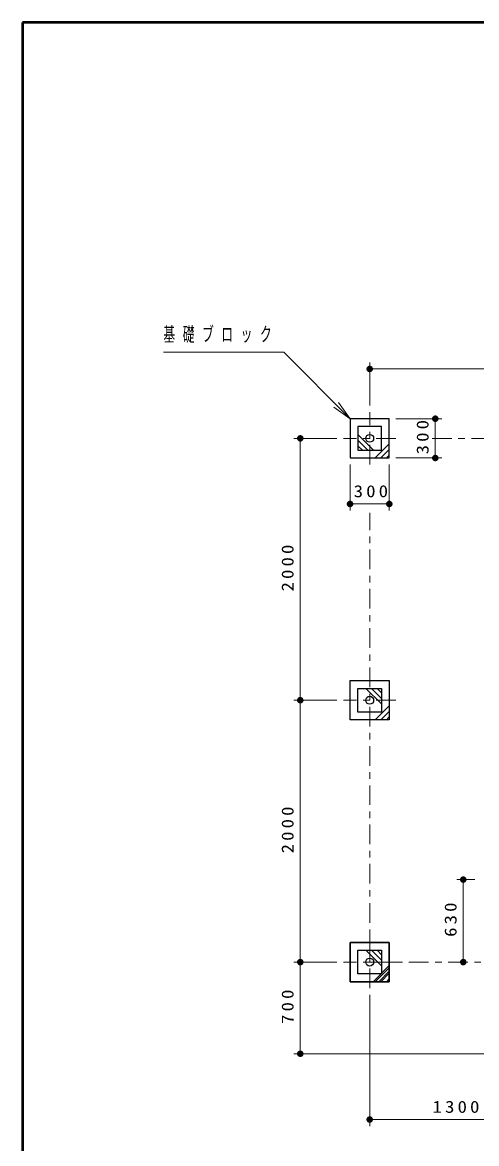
# Model space of a CAD drawing. Units: millimetres on the paper, scale 1:50. Extents: x -805 to -420, y -297 to 267.
# Drawn here: x -805 to -735.6, y -201.2 to -30 of the extents above; entities that cross this region are included whole.
import ezdxf

# ---------------------------------------------------------------- set-up
doc = ezdxf.new("R2010")
doc.units = ezdxf.units.MM
doc.linetypes.add('USER2', pattern=[6, 3, -1, 1, -1])
doc.layers.add('1_50', color=7, linetype='Continuous', lineweight=25)
doc.layers.add('LY_3', color=7, linetype='Continuous', lineweight=13)
doc.styles.add('ＭＳ ゴシック', font='')
doc.styles.get('ＭＳ ゴシック').set_extended_font_data('MS Gothic')

# ---------------------------------------------------------------- blocks, each defined once
blk = doc.blocks.new('filled_dot')
at = {"color": 0, "linetype": 'Continuous', "lineweight": -2, "const_width": 1.25}
blk.add_lwpolyline([(-0.625, 0, 1), (0.625, 0, 1)], format="xyb", close=True, dxfattribs=at)

msp = doc.modelspace()

# ---------------------------------------------------------------- linework, layer by layer
at = {"layer": '1_50', "lineweight": 13}
for p, q in [((-751.951, -88.529), (-751.951, -81.929)), ((-751.951, -82.929), (-711.951, -82.929)), ((-754.951, -90.529), (-757.426, -88.761)), ((-754.951, -90.529), (-757.073, -88.407)), ((-756.719, -88.054), (-754.951, -90.529)), ((-747.951, -90.529), (-740.928, -90.529)), ((-741.928, -90.529), (-741.928, -96.529)), ((-756.951, -93.529), (-763.551, -93.529)), ((-762.551, -133.529), (-762.551, -93.529)), ((-751.375, -95.329), (-753.751, -92.952)), ((-752.224, -95.329), (-753.751, -93.801)), ((-753.072, -95.329), (-753.751, -94.649)), ((-751.099, -96.529), (-748.951, -94.381)), ((-750.25, -96.529), (-748.951, -95.23)), ((-754.951, -97.529), (-754.951, -104.552)), ((-749.402, -96.529), (-748.951, -96.078)), ((-748.951, -97.529), (-748.951, -104.552)), ((-747.951, -96.529), (-740.928, -96.529)), ((-748.951, -103.552), (-754.951, -103.552)), ((-750.151, -134.105), (-752.528, -131.729)), ((-750.151, -133.256), (-751.679, -131.729)), ((-750.151, -132.408), (-750.831, -131.729)), ((-756.951, -133.529), (-763.551, -133.529)), ((-762.551, -173.529), (-762.551, -133.529)), ((-748.951, -134.381), (-751.099, -136.529)), ((-748.951, -135.23), (-750.25, -136.529)), ((-748.951, -136.078), (-749.402, -136.529)), ((-735.878, -160.929), (-738.653, -160.929)), ((-737.653, -173.529), (-737.653, -160.929)), ((-750.151, -174.105), (-752.528, -171.729)), ((-750.151, -173.256), (-751.679, -171.729)), ((-750.151, -172.408), (-750.831, -171.729)), ((-756.951, -173.529), (-763.551, -173.529)), ((-762.551, -187.529), (-762.551, -173.529)), ((-751.424, -176.529), (-748.951, -174.056)), ((-748.951, -174.381), (-751.099, -176.529)), ((-750.575, -176.529), (-748.951, -174.905)), ((-748.951, -175.23), (-750.25, -176.529)), ((-748.951, -176.078), (-749.402, -176.529)), ((-751.951, -178.529), (-751.951, -198.577)), ((-677.951, -187.529), (-763.551, -187.529)), ((-725.951, -197.577), (-751.951, -197.577))]:
    msp.add_line(p, q, dxfattribs=at)
at = {"layer": '1_50'}
for p, q in [((-748.951, -90.529), (-754.951, -90.529)), ((-754.951, -90.529), (-754.951, -96.529)), ((-748.951, -96.529), (-748.951, -90.529)), ((-754.951, -96.529), (-748.951, -96.529)), ((-754.951, -136.529), (-754.951, -130.529)), ((-754.951, -130.529), (-748.951, -130.529)), ((-748.951, -130.529), (-748.951, -136.529)), ((-748.951, -136.529), (-754.951, -136.529)), ((-754.951, -176.529), (-754.951, -170.529)), ((-754.951, -170.529), (-748.951, -170.529)), ((-748.951, -170.529), (-754.951, -170.529)), ((-754.951, -170.529), (-754.951, -176.529)), ((-748.951, -170.529), (-748.951, -176.529)), ((-748.951, -176.529), (-748.951, -170.529)), ((-748.951, -176.529), (-754.951, -176.529)), ((-754.951, -176.529), (-748.951, -176.529))]:
    msp.add_line(p, q, dxfattribs=at)
at = {"layer": '1_50', "linetype": 'USER2', "lineweight": 13}
for p, q in [((-751.951, -97.529), (-751.951, -89.529)), ((-747.951, -93.529), (-755.951, -93.529)), ((-751.951, -137.529), (-751.951, -129.529)), ((-747.951, -133.529), (-755.951, -133.529)), ((-751.951, -177.529), (-751.951, -169.529)), ((-747.951, -173.529), (-755.951, -173.529))]:
    msp.add_line(p, q, dxfattribs=at)
at = {"layer": '1_50', "color": 131, "linetype": 'USER2', "lineweight": 13}
for p, q in [((-742.422, -93.529), (-631.951, -93.529)), ((-751.951, -173.529), (-751.951, -104.897)), ((-751.951, -173.529), (-685.951, -173.529))]:
    msp.add_line(p, q, dxfattribs=at)
at = {"layer": '1_50', "lineweight": 13}
msp.add_lwpolyline([(-754.951, -90.529), (-765.091, -80.389), (-783.468, -80.389)], dxfattribs=at)
at = {"layer": '1_50'}
for points in [[(-753.751, -91.729), (-753.751, -95.329), (-750.151, -95.329), (-750.151, -91.729)], [(-753.751, -131.729), (-750.151, -131.729), (-750.151, -135.329), (-753.751, -135.329)], [(-753.751, -171.729), (-750.151, -171.729), (-750.151, -175.329), (-753.751, -175.329)]]:
    msp.add_lwpolyline(points, close=True, dxfattribs=at)
for centre in [(-751.951, -93.529), (-751.951, -133.529), (-751.951, -173.529)]:
    msp.add_circle(centre, 0.605, dxfattribs=at)
at = {"layer": 'LY_3', "lineweight": 50}
for p, q in [((-805, -30), (-805, -297)), ((-420, -30), (-805, -30))]:
    msp.add_line(p, q, dxfattribs=at)

# ---------------------------------------------------------------- block references
at = {"layer": '1_50', "lineweight": 13, "xscale": 0.4, "yscale": 0.4}
for p in [(-751.951, -82.929), (-754.951, -103.552), (-751.951, -197.577)]:
    msp.add_blockref('filled_dot', p, dxfattribs=at)
for p, rotation in [((-741.928, -90.529), 270), ((-762.551, -93.529), 270), ((-741.928, -96.529), 90), ((-748.951, -103.552), 180), ((-762.551, -133.529), 270), ((-762.551, -133.529), 90), ((-737.653, -160.929), 270), ((-762.551, -173.529), 90), ((-762.551, -173.529), 270), ((-737.653, -173.529), 90), ((-762.551, -187.529), 90)]:
    msp.add_blockref('filled_dot', p, dxfattribs=dict(at, rotation=rotation))

# ---------------------------------------------------------------- texts
at = {"layer": '1_50', "style": 'ＭＳ ゴシック'}
for s, insert, char_height, attachment_point in [('\\T1.64;\\W0.6;基礎ブロック', (-783.468, -77.739), 2.199, 4), ('\\T1.33;\\W1.15;300', (-751.535, -102.552), 1.833, 8), ('\\T1.33;\\W1.15;1300', (-738.53, -196.577), 1.833, 8)]:
    msp.add_mtext(s, dxfattribs=dict(at, insert=insert, char_height=char_height, attachment_point=attachment_point))
at = {"layer": '1_50', "char_height": 1.833, "attachment_point": 8, "rotation": 90, "style": 'ＭＳ ゴシック'}
for s, insert in [('\\T1.33;\\W1.15;300', (-742.928, -93.112)), ('\\T1.33;\\W1.15;2000', (-763.551, -113.105)), ('\\T1.33;\\W1.15;2000', (-763.551, -153.105)), ('\\T1.33;\\W1.15;630', (-738.653, -166.813)), ('\\T1.33;\\W1.15;700', (-763.551, -180.112))]:
    msp.add_mtext(s, dxfattribs=dict(at, insert=insert))

doc.saveas('drawing.dxf')
